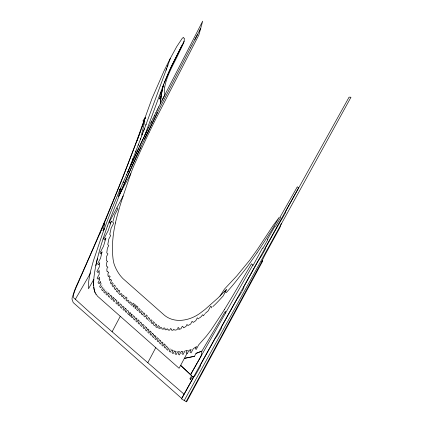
<?xml version="1.0" encoding="UTF-8"?>
<svg xmlns="http://www.w3.org/2000/svg" width="423" height="423" viewBox="0 0 423 423"><rect width="100%" height="100%" fill="white"/><g stroke="black" fill="none" stroke-linecap="round" stroke-linejoin="round"><path stroke-width="0.63" d="M187.008 353.427L179.088 368.269L97.507 296.19L95.127 292.69A426.886 49.047 -62.3 0 1 93.806 287.228L93.7 285.848A361.358 41.517 -62.3 0 1 93.636 282.823L93.652 281.998A336.148 38.62 -62.3 0 1 93.8 279.381A370.241 42.538 -62.3 0 1 95.852 265.507M160.285 103.572L160.756 99.463M160.243 103.958L161.39 94.826M164.732 86.99C167.043 74.279 174.413 63.159 179.574 51.479A64.724 7.434 -62.3 0 0 180.33 49.94A24.582 2.824 -62.3 0 0 183.408 43.416M160.819 98.945L161.179 96.264L159.677 98.945L161.152 96.365L162.125 90.506L160.613 93.293L159.603 98.892M90.316 272.089L90.009 273.982A223.09 25.634 -62.3 0 0 88.819 280.639A222.165 25.523 -62.3 0 0 88.449 284.33A222.598 25.576 -62.3 0 0 88.396 286.709L88.534 288.745L93.8 279.381A335.978 38.599 -62.3 0 0 93.652 281.998M90.141 273.068L90.009 273.977L75.363 299.278L89.93 312.497L184.016 394.151M161.433 94.525L161.676 93.049M183.365 43.469L183.54 43.067A4.701 0.539 -62.3 0 0 183.931 42.009L184.132 41.121A55.545 6.382 -62.3 0 0 184.142 38.467M161.734 92.685L163.516 84.727M162.21 90.141L162.369 89.348A101.504 11.664 -62.3 0 1 163.077 86.303L163.59 84.515M90.316 272.095L93.367 260.928L102.387 234.083A177.057 20.341 -62.3 0 1 104.338 228.737A251.236 28.864 -62.3 0 1 119.804 189.98L120.365 188.711M115.442 222.947C112.814 234.601 111.667 246.699 113.015 258.606A713.004 81.919 -62.3 0 0 114.147 264.179C115.96 269.456 118.911 274.458 122.807 278.466L164.484 315.299C175.524 324.314 191.767 320.19 201.924 311.799A530.521 60.954 -62.3 0 0 205.277 309.229L217.977 297.988L226.744 289.221L223.222 295.904L219.849 299.616A285.789 32.835 -62.3 0 1 214.889 304.703L212.859 306.617M103.799 224.28L104.819 222.847L103.075 230.672L104.338 228.737L103.075 230.672M142.366 134.197L141.684 134.281L144.772 121.306L144.143 121.137L142.07 126.985M97.459 258.405A317.959 36.531 -62.3 0 0 95.868 265.47A317.916 36.526 -62.3 0 1 97.459 258.405L98.649 253.779A274.231 31.508 -62.3 0 1 101.562 243.643L103.307 238.101M123.368 181.943L119.804 189.985L120.846 188.626L118.366 196.616L130.786 173.694L131.564 171.489A39.868 4.579 -62.3 0 1 133.811 165.795L140.325 151.249A157.768 18.126 -62.3 0 1 149.076 132.637M103.307 238.107L107.41 226.072M145.242 117.975L144.597 118.72L145.322 117.747L141.43 128.772M184.264 400.512L350.974 97.248L349.081 97.137L285.541 211.632L285.927 211.881L284.806 213.959M144.719 119.482L144.132 121.158L144.772 121.306M281.274 223.608L279.788 227.87L265.94 253.123A23.862 2.744 -62.3 0 0 263.555 257.781A11.595 1.332 -62.3 0 0 261.895 261.483L186.162 401.596L186.606 401.85L262.387 261.641A2.638 0.301 -62.3 0 0 262.577 260.742L261.604 262.197M107.405 226.078L119.344 195.32A229.245 26.337 -62.3 0 1 140.975 146.786L144.624 139.04A224.206 25.761 -62.3 0 1 149.636 128.566A216.946 24.925 -62.3 0 1 157.43 112.634L190.561 47.82M184.174 38.408L183.482 37.425L182.345 38.186L176.735 46.604L170.4 58.237L167.307 66.839M140.806 130.511L141.483 128.624M140.156 132.309L140.817 130.485M145.813 125.065L167.92 65.142M139.532 134.022L140.219 132.124M166.08 70.213L166.694 68.531M138.934 135.646L139.653 133.694M139.104 135.191L137.824 138.665M138.575 136.624L123.262 176.454L106.363 218.115M137.126 140.542L137.586 139.299M163.468 84.817L144.507 136.037L138.564 148.552A189.176 21.737 -62.3 0 0 134.974 156.251L131.775 163.241M136.338 142.641L136.809 141.388M146.088 124.341L144.148 129.496M143.561 131.045L144.428 128.756M141.716 135.915L142.673 133.388M142.662 133.425L143.862 130.252M140.41 139.336L141.758 135.799M138.152 145.226L140.711 138.543M130.781 173.705L123.13 195.971L109.213 222.302L110.287 223.249L111.429 221.097L108.05 230.916L103.709 239.122L104.782 240.068L105.919 237.932L103.535 246.186L99.902 253.039L100.933 253.953L102.07 251.812L100.558 258.231L97.576 263.867L98.607 264.777L99.743 262.63L99.299 266.939L96.878 271.55L98.036 272.576L99.167 270.434L99.194 274.326L97.11 278.255L98.273 279.28L99.405 277.139L99.743 279.302M74.395 290.902L72.069 298.141A52.003 5.975 -62.3 0 0 72.026 298.77A40.978 4.706 -62.3 0 0 72.037 299.246L73.216 302.582L181.652 398.408L298.559 187.881L297.316 186.781L280.116 217.062L280.549 217.618L275.51 226.358L274.924 226.252L267.325 239.614L267.785 239.751L262.916 248.275L262.567 247.957L253.097 265.364L251.516 263.799L232.856 295.64A180.378 20.722 -62.3 0 1 224.486 309.467M135.545 152L138.506 144.306M132.515 159.841L135.973 150.9M127.683 172.288L131.394 162.728M131.379 162.77L133.028 158.519M163.278 85.303L167.503 74.966A42.712 4.907 -62.3 0 1 170.464 68.373L181.784 45.642M164.076 83.283L171.495 66.178L184.132 41.121M105.591 219.976L106.57 217.612M105.65 219.828L102.08 228.378M104.492 222.625L104.719 222.07M103.55 224.877L104.819 222.847M160.724 92.975L162.131 90.538M102.572 227.209L102.815 226.628M101.774 229.097L102.255 227.96M101.293 230.244L101.832 228.965M101.335 230.144L75.622 288.671A13.562 1.56 -62.3 0 0 74.929 290.395C74.147 293.245 71.577 297.417 75.363 299.278M100.574 231.936L100.827 231.333M99.796 233.76L100.304 232.571M123.03 182.699L126.815 174.218M126.519 174.879L128.645 170.141M127.958 171.68L129.57 168.095M129.306 168.682L131.31 164.261M130.575 165.874L132.124 162.474A200.507 23.038 -62.3 0 1 138.807 148.029M147.23 130.395L144.312 136.211L144.513 136.032M149.097 132.621L149.784 131.199A188.785 21.689 -62.3 0 1 155.236 120.084L198.858 34.977L200.613 28.632L199.159 31.402M147.172 130.517L148.653 127.471M148.536 127.704L153.147 118.281M150.995 122.675L151.497 121.644M154.157 116.23L154.728 115.061M153.052 118.466L156.156 112.174M157.002 110.466L157.953 108.552M155.944 112.603L157.256 109.959M158.683 107.088L160.909 102.625M157.895 108.669L158.842 106.765M162.12 100.209L202.675 21.15L200.634 28.59L191.968 45.118M160.502 103.439L163.236 97.972M163.278 97.893L164.864 94.789L164.542 91.373A199.91 22.969 -62.3 0 1 164.716 87.016M170.395 58.242L168.867 61.229A59.881 6.879 -62.3 0 0 165.06 68.854A32.587 3.744 -62.3 0 0 163.838 71.392L151.846 98.903L137.739 138.02A286.635 32.931 -62.3 0 1 135.846 143.143C117.721 191.503 97.56 239.048 76.357 286.122A33.422 3.839 -62.3 0 0 74.374 290.934M190.551 47.841L191.984 45.092M194.485 356.293L184.396 358.36L194.485 356.293L196.002 353.385L201.887 351.106L225.417 311.217L225.464 313.12L252.864 264.988M194.823 39.656L197.705 34.163M193.38 377.29L192.391 376.38L190.614 379.537L190.006 378.775L191.635 375.672L190.572 374.667L225.464 313.12M99.765 279.434L98.009 282.749L99.172 283.77L100.304 281.628M102.916 287.307L101.61 289.771L102.773 290.797L103.905 288.655M107.051 291.955L105.898 294.128L107.056 295.154L108.193 293.012M113.142 287.037L114.252 285.023L115.41 286.048L114.199 288.333L115.437 289.813L116.452 287.899L117.61 288.925L116.547 291.119M111.942 296.407L110.805 298.564L111.963 299.59L113.094 297.448M114.221 298.453L113.078 300.605L114.236 301.631L115.373 299.489M118.133 301.964L116.997 304.105L115.839 303.08L116.975 300.927L115.474 299.584M124.098 307.294L122.961 309.44L124.119 310.466L125.25 308.325M112.1 331.738L120.275 316.298M130.559 313.083L129.417 315.241L130.533 316.224L131.664 314.088M136.952 318.884L135.804 321.046L136.962 322.072L138.099 319.931M141.34 313.808L142.429 311.751L141.271 310.725L140.187 312.771L139.008 311.719L140.177 309.514L139.014 308.489L137.85 310.688L136.645 309.615L137.983 307.082L136.825 306.056L135.487 308.584L134.868 308.034L136.132 305.649L135.016 304.66L133.758 307.04L133.065 306.426L134.265 304.163L133.108 303.138L131.913 305.395L130.702 304.322L131.474 302.863L130.316 301.837L129.544 303.291L128.439 302.302L129.073 301.113L127.91 300.087L127.286 301.271L125.954 300.081L127.048 298.009L125.89 296.988L124.796 299.045L123.447 297.829L124.299 296.222L123.141 295.201L122.3 296.787L121.338 295.904L122.136 294.397L120.978 293.372L120.079 294.736M142.879 324.351L141.742 326.487L140.584 325.467L141.737 323.288L140.436 322.083L139.304 324.224L138.141 323.198L139.294 321.031L138.104 319.936M146.601 327.825L145.443 330.009L146.601 331.035L147.738 328.893M148.922 330.009L147.77 332.187L148.928 333.213L150.059 331.072M151.223 332.161L150.065 334.339L151.228 335.365L152.359 333.224M153.612 334.392L152.46 336.565L153.618 337.591L154.755 335.45M158.694 328.068L159.46 326.567L158.297 325.541L157.197 327.624L155.733 326.857L156.796 324.848L155.638 323.822C155.341 328.037 151.815 324.092 154.485 322.717L153.327 321.697L152.259 323.706L151.048 322.643L152.095 320.66L150.937 319.64L149.8 321.543M155.939 336.544L154.792 338.712L155.95 339.732L157.081 337.596L158.165 338.596M158.276 338.701L157.123 340.869L158.287 341.895L159.418 339.754L160.497 340.737M147.791 362.712L155.764 347.653M160.618 340.848L159.476 343.005L160.634 344.026L161.766 341.884L162.844 342.857M162.934 342.937L161.798 345.083L162.955 346.109L164.092 343.968M165.303 345.036L164.172 347.172L165.33 348.192L166.466 346.056L166.974 346.479M167.688 347.05L166.551 349.192L167.714 350.212L168.899 347.976M173.055 350.482L171.923 352.623L173.081 353.649L174.466 351.027M179.347 351.762L178.215 353.903L179.373 354.923L181.113 351.635M183.011 351.36L181.879 353.501L183.037 354.527L184.909 350.99M204.489 314.014L203.553 315.78L202.39 314.754L201.533 316.383L200.38 317.266M187.225 350.482L186.094 352.618L187.252 353.644L189.076 350.202M211.474 307.902L211.833 307.214L210.675 306.189L208.227 310.82L205.24 313.39M191.053 349.736L189.922 351.883L191.08 352.909L193.343 348.637L196.066 346.892M196.515 346.58L195.384 348.721L196.219 349.461L198.63 344.909L206.45 336.036L210.961 330.167L221.789 313.787A135.217 15.535 -62.3 0 0 224.491 309.446M284.51 214.498L281.464 219.775A4.51 0.518 -62.3 0 1 280.761 220.801L265.184 248.322L265.464 248.877L263.117 253.171M242.025 291.273L243.886 287.867L243.759 286.926L257.787 261.647L262.323 254.588M262.826 253.694L262.567 254.16M241.549 292.129L240.962 293.171M240.682 293.668L236.822 299.431L221.604 326.847L221.705 327.767L219.288 332.219L216.75 336.544L215.281 338.247L200.211 365.403L200.618 365.789L197.89 370.749L194.998 375.698L193.819 376.925L181.573 398.984L186.162 401.596M200.629 28.553L200.819 28.246M220.018 296.079L224.444 289.12L236.758 275.96L249.803 260.087L257.797 248.861L273.015 225.655L279.349 217.163L271.397 230.683A329.02 37.8 -62.3 0 1 257.01 252.917M142.953 120.904L144.878 117.938M256.999 252.933L247.281 266.807L235.114 282.347A282.326 32.439 -62.3 0 1 226.353 292.557L225.411 291.748M119.799 189.99L120.846 188.626M225.903 290.141L225.062 291.045M224.222 291.928L224.645 291.489M200.1 317.483L199.259 318.122M198.641 318.588L198.472 318.863L197.308 317.837L195.807 320.671L193.623 322.183A20.341 2.337 -62.3 0 1 193.237 322.352L192.084 321.316L190.625 324.071L188.383 325.335A39.736 4.563 -62.3 0 1 188.008 325.456L186.85 324.43C188.203 325.361 182.218 329.268 183.476 327.238L182.318 326.212L180.949 328.803L178.68 329.496L179.257 328.407L178.099 327.386C178.326 329.734 174.863 331.204 173.684 329.21C174.112 330.485 170.495 330.733 171.759 329.48L170.601 328.454L169.708 330.146L168.523 330.062M164.515 95.418L164.912 95.217M196.002 353.385L201.887 351.111L201.078 356.092L190.583 374.662L180.621 365.345L191.635 375.672M191 349.758L189.245 350.175M185.496 350.857L187.167 350.493M141.684 134.281L142.387 134.123M182.228 351.481L181.25 351.619M179.225 351.762L177.739 351.703L176.142 354.638L174.985 353.612L176.116 351.471L174.572 351.064M168.137 330.03L168.232 329.681L167.069 328.655C167.445 330.326 163.574 330.067 165.234 328.766L164.076 327.74L163.262 329.279L162.31 329.036M158.953 328.137L160.217 328.465L160.867 327.233L162.025 328.259L161.85 328.909M173.002 350.456L171.601 349.758L170.3 352.121L169.142 351.095L170.194 348.901M165.203 344.946L164.129 343.999M116.848 207.889L117.922 208.835L115.024 214.297L112.687 222.17L113.761 223.117L111.164 228.023L109.731 234.479L110.763 235.389L108.811 239.069L107.77 244.61L108.801 245.52L107.405 248.158L106.76 252.88L107.918 253.906L106.622 256.354L106.427 260.663L107.706 261.456C106.353 260.901 106.041 267.563 106.765 266.22L107.923 267.246C106.289 267.241 106.808 273.321 107.622 271.571L108.78 272.597C107.109 272.544 108.161 279.122 109.071 275.68L110.229 276.705C108.388 276.774 109.404 283.114 110.456 279.286L111.614 280.312L110.424 282.559L111.17 284.177L112.053 282.506L113.211 283.532L112.084 285.662L112.735 286.524M125.314 308.383L126.361 309.308L125.224 311.455L126.382 312.481C126.815 308.224 130.31 311.814 127.577 313.58L128.735 314.606L129.872 312.465L130.443 312.983M118.255 302.07L119.101 302.831L117.964 304.978L119.122 306.003L120.254 303.862L121.607 305.068L120.47 307.22L121.628 308.24L122.765 306.104L124.029 307.235M141.419 313.877L142.546 314.892L143.683 312.734L144.846 313.76C142.139 315.653 145.634 319.169 146.189 314.881L147.347 315.902L146.147 318.175L147.453 319.386L148.462 317.483L149.626 318.503L148.669 320.523M114.194 298.432L113.126 297.475M111.846 296.322L110.577 295.175L109.446 297.316L108.283 296.29L109.425 294.138L108.225 293.044M131.722 314.136L132.283 314.638L131.141 316.795L132.299 317.821L133.43 315.68L134.63 316.769L133.488 318.931L134.646 319.957L135.783 317.816L136.83 318.773M155.838 336.449L154.776 335.471M142.969 324.436L144.185 325.567L143.027 327.746L144.19 328.771L145.322 326.63L146.554 327.788M153.507 334.297L152.454 333.313M147.817 328.972L148.875 329.956M150.139 331.146L151.191 332.129M119.852 294.524L118.625 293.345L119.852 291.029L118.694 290.004L117.52 292.214L116.669 291.262M192.391 376.38L193.369 377.305M106.036 290.982L104.856 293.076L103.698 292.05L104.83 289.723M190.006 378.775L190.614 379.537M95.741 293.932L95.968 294.308M102.001 285.784L100.764 287.74L99.606 286.715L101.097 283.891L100.346 281.766M139.379 146.823A215.423 24.751 -62.3 0 1 146.57 131.759M119.386 195.22A226.802 26.057 -62.3 0 1 140.981 146.781M144.624 139.04A223.952 25.729 -62.3 0 1 149.636 128.566A216.877 24.915 -62.3 0 1 157.43 112.634M95.138 292.674A426.664 49.02 -62.3 0 1 93.806 287.228M93.7 285.848A361.575 41.544 -62.3 0 1 93.636 282.823M115.4 223.016A293.308 33.697 -62.3 0 1 123.162 195.923"/></g></svg>
